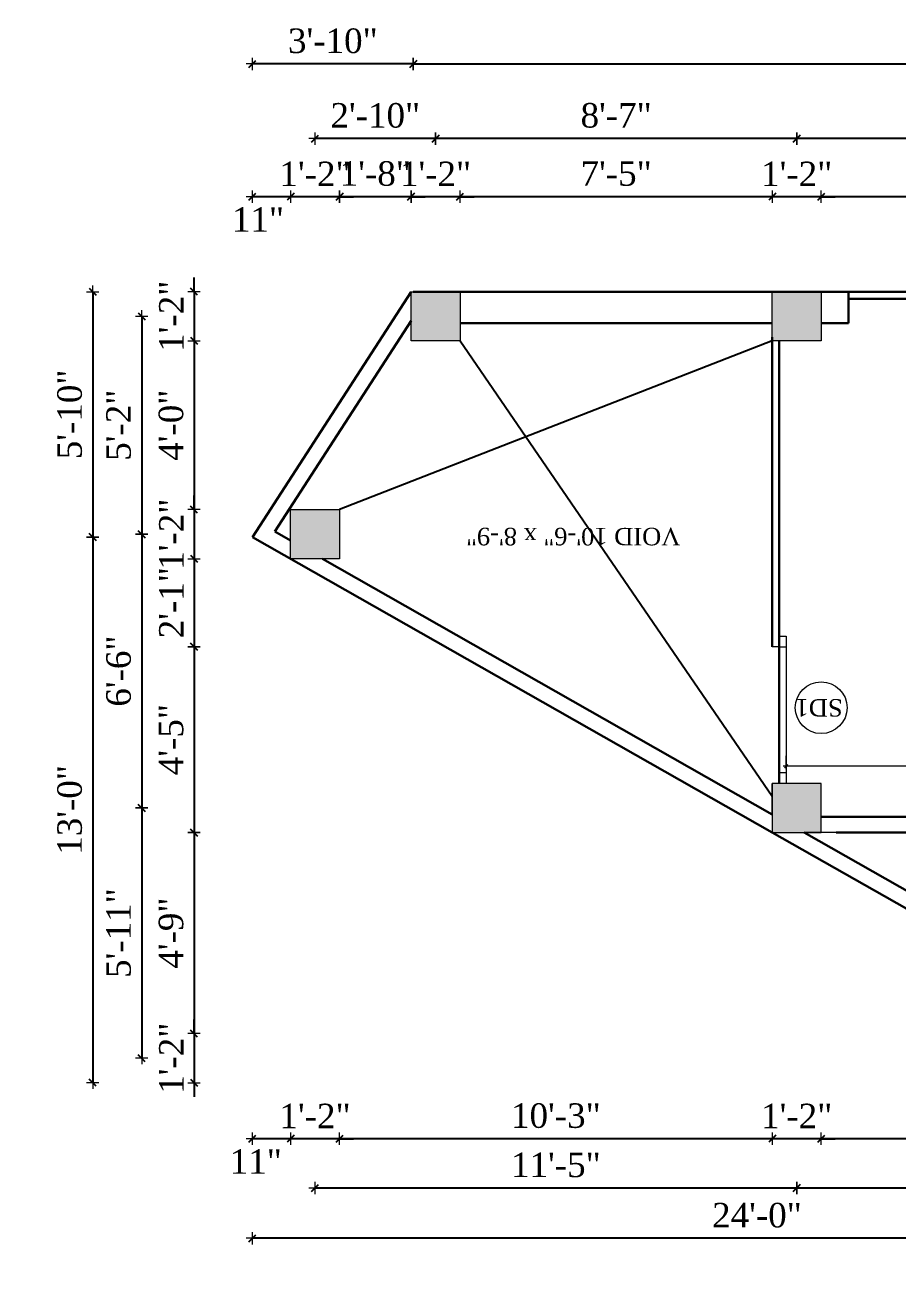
# Model space of a CAD drawing. Header units: inches. Extents: x 149946 to 166271, y -29520 to -26192.
# Drawn here: x 160605.2 to 160854, y -26672.9 to -26318.5 of the extents above; entities that cross this region are included whole.
import ezdxf

# ---------------------------------------------------------------- set-up
doc = ezdxf.new("R2010")
doc.units = ezdxf.units.IN
doc.header["$LTSCALE"] = 5
doc.header["$MEASUREMENT"] = 0
doc.layers.add('A-WALL', color=7, linetype='Continuous', lineweight=9)
doc.layers.add('Dimension', color=7, linetype='Continuous', lineweight=18)
doc.layers.add('dim line', color=7, linetype='Continuous', lineweight=15, true_color=0xfab2b2)
doc.layers.add('TEXT', color=6, linetype='Continuous')
doc.layers.add('WALL', color=7, linetype='Continuous')
doc.styles.add('ordinary', font='times.ttf')
doc.styles.get("Standard").update_dxf_attribs({"font": 'arial.ttf'})
doc.dimstyles.new('Copy of 96', dxfattribs={"dimtxt": 7, "dimasz": 4, "dimexe": 0.5, "dimexo": 0.5, "dimgap": 3, "dimtad": 1, "dimdec": 1, "dimzin": 11, "dimdsep": 46, "dimlunit": 4, "dimtxsty": 'ordinary', "dimblk": 'OBLIQUE', "dimcen": 0.09, "dimse1": 1, "dimse2": 1, "dimclrt": 6, "dimazin": 0, "dimtfac": 1, "dimtdec": 1, "dimtix": 1, "dimtmove": 2, "dimatfit": 3, "dimldrblk": 'leader', "dimfxl": 0.5, "dimfxlon": 1, "dimtolj": 1, "dimtzin": 0, "dimarcsym": 0})
doc.dimstyles.new('Standard$0', dxfattribs={"dimtxt": 6, "dimasz": 4, "dimexe": 3, "dimexo": 6, "dimgap": 3, "dimtad": 1, "dimdec": 1, "dimzin": 0, "dimdsep": 46, "dimlunit": 4, "dimtxsty": 'Standard', "dimcen": 0.09, "dimclrd": 6, "dimclre": 6, "dimclrt": 7, "dimadec": 0, "dimazin": 0, "dimtfac": 1, "dimtdec": 1, "dimtix": 1, "dimtofl": 0, "dimtmove": 1, "dimatfit": 3, "dimfxl": 1, "dimtolj": 1, "dimtzin": 0, "dimlwd": 18, "dimlwe": 18, "dimarcsym": 0})

# ---------------------------------------------------------------- blocks, each defined once
blk = doc.blocks.new('oblique')
at = {"color": 0, "lineweight": -2}
blk.add_line((0.25, 0.25), (-0.25, -0.25), dxfattribs=at)
at = {"layer": 'dim line', "lineweight": 9}
for p, q in [((-0.4375, 0), (0.4375, 0)), ((0, 0.4375), (0, -0.4375))]:
    blk.add_line(p, q, dxfattribs=at)
blk = doc.blocks.new('*D1304')
at = {"layer": 'A-WALL', "color": 0, "lineweight": -2, "ltscale": 5}
blk.add_line((160950.9, -26350.97), (160825.33, -26350.97), dxfattribs=at)
at = {"layer": 'A-WALL', "color": 0, "lineweight": -2, "ltscale": 50}
blk.add_line((159867.63, -27053.76), (159867.63, -27613.76), dxfattribs=at)
at = {"layer": 'Defpoints', "color": 0, "ltscale": 5}
for p in [(160825.33, -26350.97), (160825.33, -26401.65), (160950.9, -26401.65)]:
    blk.add_point(p, dxfattribs=at)
at = {"layer": 'Defpoints', "color": 0, "ltscale": 50}
for p in [(159807.7, -27053.76), (159768.7, -27613.76), (159867.63, -27613.76)]:
    blk.add_point(p, dxfattribs=at)
at = {"layer": 'A-WALL', "color": 0, "lineweight": -2, "ltscale": 5, "xscale": 4, "yscale": 4, "zscale": 4, "rotation": 180}
blk.add_blockref('oblique', (160825.33, -26350.97), dxfattribs=at)
at = {"layer": 'A-WALL', "color": 0, "lineweight": -2, "ltscale": 5, "xscale": 4, "yscale": 4, "zscale": 4}
blk.add_blockref('oblique', (160950.9, -26350.97), dxfattribs=at)
at = {"layer": 'A-WALL', "color": 0, "lineweight": -2, "ltscale": 50, "xscale": 4, "yscale": 4, "zscale": 4}
for p, rotation in [((159867.63, -27053.76), 90), ((159867.63, -27613.76), 270)]:
    blk.add_blockref('oblique', p, dxfattribs=dict(at, rotation=rotation))
at = {"layer": 'A-WALL', "color": 6, "ltscale": 5, "insert": (160888.12, -26344.4), "char_height": 7, "attachment_point": 5, "style": 'ordinary'}
blk.add_mtext('\\A1;10\'-6"', dxfattribs=at)
at = {"layer": 'A-WALL', "color": 6, "ltscale": 50, "insert": (159861.07, -27333.76), "char_height": 7, "attachment_point": 5, "rotation": 90, "style": 'ordinary'}
blk.add_mtext('\\A1;46\'-8"', dxfattribs=at)
blk = doc.blocks.new('_OBLIQUE')
at = {"color": 0, "linetype": 'ByBlock'}
blk.add_line((-0.5, -0.5), (0.5, 0.5), dxfattribs=at)
blk = doc.blocks.new('leader')
at = {"layer": 'Dimension'}
for p, q in [((0, -4.328), (0, 4.328)), ((-4.424, 0), (4.424, 0))]:
    blk.add_line(p, q, dxfattribs=at)
blk = doc.blocks.new('*D1322')
at = {"layer": 'A-WALL', "color": 0, "lineweight": -2, "ltscale": 5}
blk.add_line((160943.9, -26367.55), (160832.33, -26367.55), dxfattribs=at)
at = {"layer": 'Defpoints', "color": 0, "ltscale": 5}
for p in [(160832.33, -26367.55), (160832.33, -26394.65), (160943.9, -26394.65)]:
    blk.add_point(p, dxfattribs=at)
at = {"layer": 'A-WALL', "color": 0, "lineweight": -2, "ltscale": 5, "xscale": 4, "yscale": 4, "zscale": 4, "rotation": 180}
blk.add_blockref('oblique', (160832.33, -26367.55), dxfattribs=at)
at = {"layer": 'A-WALL', "color": 0, "lineweight": -2, "ltscale": 5, "xscale": 4, "yscale": 4, "zscale": 4}
blk.add_blockref('oblique', (160943.9, -26367.55), dxfattribs=at)
at = {"layer": 'A-WALL', "color": 6, "ltscale": 5, "insert": (160888.12, -26360.98), "char_height": 7, "attachment_point": 5, "style": 'ordinary'}
blk.add_mtext('\\A1;9\'-4"', dxfattribs=at)
blk = doc.blocks.new('*D1323')
at = {"layer": 'A-WALL', "color": 0, "lineweight": -2, "ltscale": 5}
for p, q in [((160818.33, -26367.55), (160814.33, -26367.55)), ((160832.33, -26367.55), (160818.33, -26367.55)), ((160832.33, -26367.55), (160836.33, -26367.55))]:
    blk.add_line(p, q, dxfattribs=at)
at = {"layer": 'Defpoints', "color": 0, "ltscale": 5}
for p in [(160818.33, -26367.55), (160818.33, -26394.65), (160832.33, -26394.65)]:
    blk.add_point(p, dxfattribs=at)
at = {"layer": 'A-WALL', "color": 0, "lineweight": -2, "ltscale": 5, "xscale": 4, "yscale": 4, "zscale": 4}
blk.add_blockref('oblique', (160818.33, -26367.55), dxfattribs=at)
at = {"layer": 'A-WALL', "color": 0, "lineweight": -2, "ltscale": 5, "xscale": 4, "yscale": 4, "zscale": 4, "rotation": 180}
blk.add_blockref('oblique', (160832.33, -26367.55), dxfattribs=at)
at = {"layer": 'A-WALL', "color": 6, "ltscale": 5, "insert": (160825.33, -26361.05), "char_height": 7, "attachment_point": 5, "style": 'ordinary'}
blk.add_mtext('\\A1;1\'-2"', dxfattribs=at)
blk = doc.blocks.new('*D1324')
at = {"layer": 'A-WALL', "color": 0, "lineweight": -2, "ltscale": 5}
blk.add_line((160818.33, -26367.55), (160729.32, -26367.55), dxfattribs=at)
at = {"layer": 'Defpoints', "color": 0, "ltscale": 5}
for p in [(160729.32, -26367.55), (160729.32, -26394.65), (160818.33, -26394.65)]:
    blk.add_point(p, dxfattribs=at)
at = {"layer": 'A-WALL', "color": 0, "lineweight": -2, "ltscale": 5, "xscale": 4, "yscale": 4, "zscale": 4, "rotation": 180}
blk.add_blockref('oblique', (160729.32, -26367.55), dxfattribs=at)
at = {"layer": 'A-WALL', "color": 0, "lineweight": -2, "ltscale": 5, "xscale": 4, "yscale": 4, "zscale": 4}
blk.add_blockref('oblique', (160818.33, -26367.55), dxfattribs=at)
at = {"layer": 'A-WALL', "color": 6, "ltscale": 5, "insert": (160773.83, -26360.98), "char_height": 7, "attachment_point": 5, "style": 'ordinary'}
blk.add_mtext('\\A1;7\'-5"', dxfattribs=at)
blk = doc.blocks.new('*D1325')
at = {"layer": 'A-WALL', "color": 0, "lineweight": -2, "ltscale": 5}
for p, q in [((160680.95, -26367.55), (160676.95, -26367.55)), ((160694.95, -26367.55), (160680.95, -26367.55)), ((160694.95, -26367.55), (160698.95, -26367.55))]:
    blk.add_line(p, q, dxfattribs=at)
at = {"layer": 'Defpoints', "color": 0, "ltscale": 5}
for p in [(160680.95, -26367.55), (160680.95, -26456.83), (160694.95, -26456.83)]:
    blk.add_point(p, dxfattribs=at)
at = {"layer": 'A-WALL', "color": 0, "lineweight": -2, "ltscale": 5, "xscale": 4, "yscale": 4, "zscale": 4}
blk.add_blockref('oblique', (160680.95, -26367.55), dxfattribs=at)
at = {"layer": 'A-WALL', "color": 0, "lineweight": -2, "ltscale": 5, "xscale": 4, "yscale": 4, "zscale": 4, "rotation": 180}
blk.add_blockref('oblique', (160694.95, -26367.55), dxfattribs=at)
at = {"layer": 'A-WALL', "color": 6, "ltscale": 5, "insert": (160687.95, -26361.05), "char_height": 7, "attachment_point": 5, "style": 'ordinary'}
blk.add_mtext('\\A1;1\'-2"', dxfattribs=at)
blk = doc.blocks.new('*D1326')
at = {"layer": 'A-WALL', "color": 0, "lineweight": -2, "ltscale": 5}
blk.add_line((160680.95, -26367.55), (160670.09, -26367.55), dxfattribs=at)
at = {"layer": 'Defpoints', "color": 0, "ltscale": 5}
for p in [(160670.09, -26367.55), (160680.95, -26456.83), (160670.09, -26464.66)]:
    blk.add_point(p, dxfattribs=at)
at = {"layer": 'A-WALL', "color": 0, "lineweight": -2, "ltscale": 5, "xscale": 4, "yscale": 4, "zscale": 4, "rotation": 180}
blk.add_blockref('oblique', (160670.09, -26367.55), dxfattribs=at)
at = {"layer": 'A-WALL', "color": 0, "lineweight": -2, "ltscale": 5, "xscale": 4, "yscale": 4, "zscale": 4}
blk.add_blockref('oblique', (160680.95, -26367.55), dxfattribs=at)
at = {"layer": 'A-WALL', "color": 6, "ltscale": 5, "insert": (160671.67, -26374.05), "char_height": 7, "attachment_point": 5, "style": 'ordinary'}
blk.add_mtext('\\A1;11"', dxfattribs=at)
blk = doc.blocks.new('*D1328')
at = {"layer": 'A-WALL', "color": 0, "lineweight": -2, "ltscale": 5}
blk.add_line((160825.33, -26350.97), (160722.32, -26350.97), dxfattribs=at)
at = {"layer": 'Defpoints', "color": 0, "ltscale": 5}
for p in [(160722.32, -26350.97), (160722.32, -26401.65), (160825.33, -26401.65)]:
    blk.add_point(p, dxfattribs=at)
at = {"layer": 'A-WALL', "color": 0, "lineweight": -2, "ltscale": 5, "xscale": 4, "yscale": 4, "zscale": 4, "rotation": 180}
blk.add_blockref('oblique', (160722.32, -26350.97), dxfattribs=at)
at = {"layer": 'A-WALL', "color": 0, "lineweight": -2, "ltscale": 5, "xscale": 4, "yscale": 4, "zscale": 4}
blk.add_blockref('oblique', (160825.33, -26350.97), dxfattribs=at)
at = {"layer": 'A-WALL', "color": 6, "ltscale": 5, "insert": (160773.83, -26344.39), "char_height": 7, "attachment_point": 5, "style": 'ordinary'}
blk.add_mtext('\\A1;8\'-7"', dxfattribs=at)
blk = doc.blocks.new('*D1329')
at = {"layer": 'A-WALL', "color": 0, "lineweight": -2, "ltscale": 5}
blk.add_line((160722.32, -26350.97), (160687.95, -26350.97), dxfattribs=at)
at = {"layer": 'Defpoints', "color": 0, "ltscale": 5}
for p in [(160687.95, -26350.97), (160722.32, -26401.65), (160687.95, -26463.83)]:
    blk.add_point(p, dxfattribs=at)
at = {"layer": 'A-WALL', "color": 0, "lineweight": -2, "ltscale": 5, "xscale": 4, "yscale": 4, "zscale": 4, "rotation": 180}
blk.add_blockref('oblique', (160687.95, -26350.97), dxfattribs=at)
at = {"layer": 'A-WALL', "color": 0, "lineweight": -2, "ltscale": 5, "xscale": 4, "yscale": 4, "zscale": 4}
blk.add_blockref('oblique', (160722.32, -26350.97), dxfattribs=at)
at = {"layer": 'A-WALL', "color": 6, "ltscale": 5, "insert": (160705.13, -26344.4), "char_height": 7, "attachment_point": 5, "style": 'ordinary'}
blk.add_mtext('\\A1;2\'-10"', dxfattribs=at)
blk = doc.blocks.new('*D1330')
at = {"layer": 'A-WALL', "color": 0, "lineweight": -2, "ltscale": 5}
blk.add_line((160715.97, -26329.68), (161082.44, -26329.68), dxfattribs=at)
at = {"layer": 'Defpoints', "color": 0, "ltscale": 5}
for p in [(161082.44, -26329.68), (160715.97, -26394.65), (161082.44, -26394.65)]:
    blk.add_point(p, dxfattribs=at)
at = {"layer": 'A-WALL', "color": 0, "lineweight": -2, "ltscale": 5, "xscale": 4, "yscale": 4, "zscale": 4, "rotation": 180}
blk.add_blockref('oblique', (160715.97, -26329.68), dxfattribs=at)
at = {"layer": 'A-WALL', "color": 0, "lineweight": -2, "ltscale": 5, "xscale": 4, "yscale": 4, "zscale": 4}
blk.add_blockref('oblique', (161082.44, -26329.68), dxfattribs=at)
at = {"layer": 'A-WALL', "color": 6, "ltscale": 5, "insert": (160899.21, -26323.12), "char_height": 7, "attachment_point": 5, "style": 'ordinary'}
blk.add_mtext('\\A1;30\'-6"', dxfattribs=at)
blk = doc.blocks.new('*D1331')
at = {"layer": 'A-WALL', "color": 0, "lineweight": -2, "ltscale": 5}
blk.add_line((160715.97, -26329.68), (160670.09, -26329.68), dxfattribs=at)
at = {"layer": 'Defpoints', "color": 0, "ltscale": 5}
for p in [(160670.09, -26329.68), (160715.97, -26394.65), (160670.09, -26464.66)]:
    blk.add_point(p, dxfattribs=at)
at = {"layer": 'A-WALL', "color": 0, "lineweight": -2, "ltscale": 5, "xscale": 4, "yscale": 4, "zscale": 4, "rotation": 180}
blk.add_blockref('oblique', (160670.09, -26329.68), dxfattribs=at)
at = {"layer": 'A-WALL', "color": 0, "lineweight": -2, "ltscale": 5, "xscale": 4, "yscale": 4, "zscale": 4}
blk.add_blockref('oblique', (160715.97, -26329.68), dxfattribs=at)
at = {"layer": 'A-WALL', "color": 6, "ltscale": 5, "insert": (160693.03, -26323.12), "char_height": 7, "attachment_point": 5, "style": 'ordinary'}
blk.add_mtext('\\A1;3\'-10"', dxfattribs=at)
blk = doc.blocks.new('*D1332')
at = {"layer": 'A-WALL', "color": 0, "lineweight": -2, "ltscale": 5}
for p, q in [((160653.46, -26394.65), (160653.46, -26390.65)), ((160653.46, -26394.65), (160653.46, -26408.65)), ((160653.46, -26408.65), (160653.46, -26412.65))]:
    blk.add_line(p, q, dxfattribs=at)
at = {"layer": 'Defpoints', "color": 0, "ltscale": 5}
for p in [(160715.32, -26394.65), (160653.46, -26408.65), (160715.32, -26408.65)]:
    blk.add_point(p, dxfattribs=at)
at = {"layer": 'A-WALL', "color": 0, "lineweight": -2, "ltscale": 5, "xscale": 4, "yscale": 4, "zscale": 4}
for p, rotation in [((160653.46, -26394.65), 270), ((160653.46, -26408.65), 90)]:
    blk.add_blockref('oblique', p, dxfattribs=dict(at, rotation=rotation))
at = {"layer": 'A-WALL', "color": 6, "ltscale": 5, "insert": (160646.96, -26401.65), "char_height": 7, "attachment_point": 5, "rotation": 90, "style": 'ordinary'}
blk.add_mtext('\\A1;1\'-2"', dxfattribs=at)
blk = doc.blocks.new('*D1333')
at = {"layer": 'A-WALL', "color": 0, "lineweight": -2, "ltscale": 5}
blk.add_line((160653.46, -26408.65), (160653.46, -26456.83), dxfattribs=at)
at = {"layer": 'Defpoints', "color": 0, "ltscale": 5}
for p in [(160715.32, -26408.65), (160653.46, -26456.83), (160680.95, -26456.83)]:
    blk.add_point(p, dxfattribs=at)
at = {"layer": 'A-WALL', "color": 0, "lineweight": -2, "ltscale": 5, "xscale": 4, "yscale": 4, "zscale": 4}
for p, rotation in [((160653.46, -26408.65), 90), ((160653.46, -26456.83), 270)]:
    blk.add_blockref('oblique', p, dxfattribs=dict(at, rotation=rotation))
at = {"layer": 'A-WALL', "color": 6, "ltscale": 5, "insert": (160646.9, -26432.74), "char_height": 7, "attachment_point": 5, "rotation": 90, "style": 'ordinary'}
blk.add_mtext('\\A1;4\'-0"', dxfattribs=at)
blk = doc.blocks.new('*D1334')
at = {"layer": 'A-WALL', "color": 0, "lineweight": -2, "ltscale": 5}
for p, q in [((160653.46, -26456.83), (160653.46, -26452.83)), ((160653.46, -26456.83), (160653.46, -26470.83)), ((160653.46, -26470.83), (160653.46, -26474.83))]:
    blk.add_line(p, q, dxfattribs=at)
at = {"layer": 'Defpoints', "color": 0, "ltscale": 5}
for p in [(160680.95, -26456.83), (160653.46, -26470.83), (160680.95, -26470.83)]:
    blk.add_point(p, dxfattribs=at)
at = {"layer": 'A-WALL', "color": 0, "lineweight": -2, "ltscale": 5, "xscale": 4, "yscale": 4, "zscale": 4}
for p, rotation in [((160653.46, -26456.83), 270), ((160653.46, -26470.83), 90)]:
    blk.add_blockref('oblique', p, dxfattribs=dict(at, rotation=rotation))
at = {"layer": 'A-WALL', "color": 6, "ltscale": 5, "insert": (160646.96, -26463.83), "char_height": 7, "attachment_point": 5, "rotation": 90, "style": 'ordinary'}
blk.add_mtext('\\A1;1\'-2"', dxfattribs=at)
blk = doc.blocks.new('*D1335')
at = {"layer": 'A-WALL', "color": 0, "lineweight": -2, "ltscale": 5}
blk.add_line((160653.46, -26470.83), (160653.46, -26495.94), dxfattribs=at)
at = {"layer": 'Defpoints', "color": 0, "ltscale": 5}
for p in [(160680.95, -26470.83), (160653.46, -26495.94), (160818.33, -26495.94)]:
    blk.add_point(p, dxfattribs=at)
at = {"layer": 'A-WALL', "color": 0, "lineweight": -2, "ltscale": 5, "xscale": 4, "yscale": 4, "zscale": 4}
for p, rotation in [((160653.46, -26470.83), 90), ((160653.46, -26495.94), 270)]:
    blk.add_blockref('oblique', p, dxfattribs=dict(at, rotation=rotation))
at = {"layer": 'A-WALL', "color": 6, "ltscale": 5, "insert": (160646.96, -26483.38), "char_height": 7, "attachment_point": 5, "rotation": 90, "style": 'ordinary'}
blk.add_mtext('\\A1;2\'-1"', dxfattribs=at)
blk = doc.blocks.new('*D1336')
at = {"layer": 'A-WALL', "color": 0, "lineweight": -2, "ltscale": 5}
blk.add_line((160653.46, -26495.94), (160653.46, -26548.94), dxfattribs=at)
at = {"layer": 'Defpoints', "color": 0, "ltscale": 5}
for p in [(160818.33, -26495.94), (160653.46, -26548.94), (160818.33, -26548.94)]:
    blk.add_point(p, dxfattribs=at)
at = {"layer": 'A-WALL', "color": 0, "lineweight": -2, "ltscale": 5, "xscale": 4, "yscale": 4, "zscale": 4}
for p, rotation in [((160653.46, -26495.94), 90), ((160653.46, -26548.94), 270)]:
    blk.add_blockref('oblique', p, dxfattribs=dict(at, rotation=rotation))
at = {"layer": 'A-WALL', "color": 6, "ltscale": 5, "insert": (160646.9, -26522.44), "char_height": 7, "attachment_point": 5, "rotation": 90, "style": 'ordinary'}
blk.add_mtext('\\A1;4\'-5"', dxfattribs=at)
blk = doc.blocks.new('*D1337')
at = {"layer": 'A-WALL', "color": 0, "lineweight": -2, "ltscale": 5}
blk.add_line((160653.46, -26548.94), (160653.46, -26606.32), dxfattribs=at)
at = {"layer": 'Defpoints', "color": 0, "ltscale": 5}
for p in [(160818.33, -26548.94), (160653.46, -26606.32), (160943.9, -26606.32)]:
    blk.add_point(p, dxfattribs=at)
at = {"layer": 'A-WALL', "color": 0, "lineweight": -2, "ltscale": 5, "xscale": 4, "yscale": 4, "zscale": 4}
for p, rotation in [((160653.46, -26548.94), 90), ((160653.46, -26606.32), 270)]:
    blk.add_blockref('oblique', p, dxfattribs=dict(at, rotation=rotation))
at = {"layer": 'A-WALL', "color": 6, "ltscale": 5, "insert": (160646.89, -26577.63), "char_height": 7, "attachment_point": 5, "rotation": 90, "style": 'ordinary'}
blk.add_mtext('\\A1;4\'-9"', dxfattribs=at)
blk = doc.blocks.new('*D1338')
at = {"layer": 'A-WALL', "color": 0, "lineweight": -2, "ltscale": 5}
for p, q in [((160653.46, -26606.32), (160653.46, -26602.32)), ((160653.46, -26606.32), (160653.46, -26620.32)), ((160653.46, -26620.32), (160653.46, -26624.32))]:
    blk.add_line(p, q, dxfattribs=at)
at = {"layer": 'Defpoints', "color": 0, "ltscale": 5}
for p in [(160943.9, -26606.32), (160653.46, -26620.32), (160943.9, -26620.32)]:
    blk.add_point(p, dxfattribs=at)
at = {"layer": 'A-WALL', "color": 0, "lineweight": -2, "ltscale": 5, "xscale": 4, "yscale": 4, "zscale": 4}
for p, rotation in [((160653.46, -26606.32), 270), ((160653.46, -26620.32), 90)]:
    blk.add_blockref('oblique', p, dxfattribs=dict(at, rotation=rotation))
at = {"layer": 'A-WALL', "color": 6, "ltscale": 5, "insert": (160646.96, -26613.32), "char_height": 7, "attachment_point": 5, "rotation": 90, "style": 'ordinary'}
blk.add_mtext('\\A1;1\'-2"', dxfattribs=at)
blk = doc.blocks.new('*D1305')
at = {"layer": 'A-WALL', "color": 0, "lineweight": -2, "ltscale": 5}
blk.add_line((160638.5, -26401.65), (160638.5, -26463.83), dxfattribs=at)
at = {"layer": 'Defpoints', "color": 0, "ltscale": 5}
for p in [(160722.32, -26401.65), (160638.5, -26463.83), (160687.95, -26463.83)]:
    blk.add_point(p, dxfattribs=at)
at = {"layer": 'A-WALL', "color": 0, "lineweight": -2, "ltscale": 5, "xscale": 4, "yscale": 4, "zscale": 4}
for p, rotation in [((160638.5, -26401.65), 90), ((160638.5, -26463.83), 270)]:
    blk.add_blockref('oblique', p, dxfattribs=dict(at, rotation=rotation))
at = {"layer": 'A-WALL', "color": 6, "ltscale": 5, "insert": (160631.94, -26432.74), "char_height": 7, "attachment_point": 5, "rotation": 90, "style": 'ordinary'}
blk.add_mtext('\\A1;5\'-2"', dxfattribs=at)
blk = doc.blocks.new('*D1339')
at = {"layer": 'A-WALL', "color": 0, "lineweight": -2, "ltscale": 5}
blk.add_line((160638.5, -26463.83), (160638.5, -26541.94), dxfattribs=at)
at = {"layer": 'Defpoints', "color": 0, "ltscale": 5}
for p in [(160687.95, -26463.83), (160638.5, -26541.94), (160825.33, -26541.94)]:
    blk.add_point(p, dxfattribs=at)
at = {"layer": 'A-WALL', "color": 0, "lineweight": -2, "ltscale": 5, "xscale": 4, "yscale": 4, "zscale": 4}
for p, rotation in [((160638.5, -26463.83), 90), ((160638.5, -26541.94), 270)]:
    blk.add_blockref('oblique', p, dxfattribs=dict(at, rotation=rotation))
at = {"layer": 'A-WALL', "color": 6, "ltscale": 5, "insert": (160631.94, -26502.88), "char_height": 7, "attachment_point": 5, "rotation": 90, "style": 'ordinary'}
blk.add_mtext('\\A1;6\'-6"', dxfattribs=at)
blk = doc.blocks.new('*D1340')
at = {"layer": 'A-WALL', "color": 0, "lineweight": -2, "ltscale": 5}
blk.add_line((160638.5, -26541.94), (160638.5, -26613.32), dxfattribs=at)
at = {"layer": 'Defpoints', "color": 0, "ltscale": 5}
for p in [(160825.33, -26541.94), (160638.5, -26613.32), (160950.9, -26613.32)]:
    blk.add_point(p, dxfattribs=at)
at = {"layer": 'A-WALL', "color": 0, "lineweight": -2, "ltscale": 5, "xscale": 4, "yscale": 4, "zscale": 4}
for p, rotation in [((160638.5, -26541.94), 90), ((160638.5, -26613.32), 270)]:
    blk.add_blockref('oblique', p, dxfattribs=dict(at, rotation=rotation))
at = {"layer": 'A-WALL', "color": 6, "ltscale": 5, "insert": (160631.94, -26577.63), "char_height": 7, "attachment_point": 5, "rotation": 90, "style": 'ordinary'}
blk.add_mtext('\\A1;5\'-11"', dxfattribs=at)
blk = doc.blocks.new('*D1344')
at = {"layer": 'A-WALL', "color": 0, "lineweight": -2, "ltscale": 5}
blk.add_line((160943.9, -26636.3), (160832.33, -26636.3), dxfattribs=at)
at = {"layer": 'Defpoints', "color": 0, "ltscale": 5}
for p in [(160832.33, -26548.94), (160943.9, -26620.32), (160832.33, -26636.3)]:
    blk.add_point(p, dxfattribs=at)
at = {"layer": 'A-WALL', "color": 0, "lineweight": -2, "ltscale": 5, "xscale": 4, "yscale": 4, "zscale": 4, "rotation": 180}
blk.add_blockref('oblique', (160832.33, -26636.3), dxfattribs=at)
at = {"layer": 'A-WALL', "color": 0, "lineweight": -2, "ltscale": 5, "xscale": 4, "yscale": 4, "zscale": 4}
blk.add_blockref('oblique', (160943.9, -26636.3), dxfattribs=at)
at = {"layer": 'A-WALL', "color": 6, "ltscale": 5, "insert": (160888.12, -26629.73), "char_height": 7, "attachment_point": 5, "style": 'ordinary'}
blk.add_mtext('\\A1;9\'-4"', dxfattribs=at)
blk = doc.blocks.new('*D1345')
at = {"layer": 'A-WALL', "color": 0, "lineweight": -2, "ltscale": 5}
for p, q in [((160818.33, -26636.3), (160814.33, -26636.3)), ((160832.33, -26636.3), (160818.33, -26636.3)), ((160832.33, -26636.3), (160836.33, -26636.3))]:
    blk.add_line(p, q, dxfattribs=at)
at = {"layer": 'Defpoints', "color": 0, "ltscale": 5}
for p in [(160818.33, -26548.94), (160832.33, -26548.94), (160818.33, -26636.3)]:
    blk.add_point(p, dxfattribs=at)
at = {"layer": 'A-WALL', "color": 0, "lineweight": -2, "ltscale": 5, "xscale": 4, "yscale": 4, "zscale": 4}
blk.add_blockref('oblique', (160818.33, -26636.3), dxfattribs=at)
at = {"layer": 'A-WALL', "color": 0, "lineweight": -2, "ltscale": 5, "xscale": 4, "yscale": 4, "zscale": 4, "rotation": 180}
blk.add_blockref('oblique', (160832.33, -26636.3), dxfattribs=at)
at = {"layer": 'A-WALL', "color": 6, "ltscale": 5, "insert": (160825.33, -26629.8), "char_height": 7, "attachment_point": 5, "style": 'ordinary'}
blk.add_mtext('\\A1;1\'-2"', dxfattribs=at)
blk = doc.blocks.new('*D1346')
at = {"layer": 'A-WALL', "color": 0, "lineweight": -2, "ltscale": 5}
blk.add_line((160818.33, -26636.3), (160694.95, -26636.3), dxfattribs=at)
at = {"layer": 'Defpoints', "color": 0, "ltscale": 5}
for p in [(160694.95, -26470.83), (160818.33, -26548.94), (160694.95, -26636.3)]:
    blk.add_point(p, dxfattribs=at)
at = {"layer": 'A-WALL', "color": 0, "lineweight": -2, "ltscale": 5, "xscale": 4, "yscale": 4, "zscale": 4, "rotation": 180}
blk.add_blockref('oblique', (160694.95, -26636.3), dxfattribs=at)
at = {"layer": 'A-WALL', "color": 0, "lineweight": -2, "ltscale": 5, "xscale": 4, "yscale": 4, "zscale": 4}
blk.add_blockref('oblique', (160818.33, -26636.3), dxfattribs=at)
at = {"layer": 'A-WALL', "color": 6, "ltscale": 5, "insert": (160756.64, -26629.74), "char_height": 7, "attachment_point": 5, "style": 'ordinary'}
blk.add_mtext('\\A1;10\'-3"', dxfattribs=at)
blk = doc.blocks.new('*D1347')
at = {"layer": 'A-WALL', "color": 0, "lineweight": -2, "ltscale": 5}
for p, q in [((160680.95, -26636.3), (160676.95, -26636.3)), ((160694.95, -26636.3), (160680.95, -26636.3)), ((160694.95, -26636.3), (160698.95, -26636.3))]:
    blk.add_line(p, q, dxfattribs=at)
at = {"layer": 'Defpoints', "color": 0, "ltscale": 5}
for p in [(160680.95, -26470.83), (160694.95, -26470.83), (160680.95, -26636.3)]:
    blk.add_point(p, dxfattribs=at)
at = {"layer": 'A-WALL', "color": 0, "lineweight": -2, "ltscale": 5, "xscale": 4, "yscale": 4, "zscale": 4}
blk.add_blockref('oblique', (160680.95, -26636.3), dxfattribs=at)
at = {"layer": 'A-WALL', "color": 0, "lineweight": -2, "ltscale": 5, "xscale": 4, "yscale": 4, "zscale": 4, "rotation": 180}
blk.add_blockref('oblique', (160694.95, -26636.3), dxfattribs=at)
at = {"layer": 'A-WALL', "color": 6, "ltscale": 5, "insert": (160687.95, -26629.8), "char_height": 7, "attachment_point": 5, "style": 'ordinary'}
blk.add_mtext('\\A1;1\'-2"', dxfattribs=at)
blk = doc.blocks.new('*D1306')
at = {"layer": 'A-WALL', "color": 0, "lineweight": -2, "ltscale": 5}
blk.add_line((160680.95, -26636.3), (160670.09, -26636.3), dxfattribs=at)
at = {"layer": 'Defpoints', "color": 0, "ltscale": 5}
for p in [(160670.09, -26464.66), (160680.95, -26470.83), (160670.09, -26636.3)]:
    blk.add_point(p, dxfattribs=at)
at = {"layer": 'A-WALL', "color": 0, "lineweight": -2, "ltscale": 5, "xscale": 4, "yscale": 4, "zscale": 4, "rotation": 180}
blk.add_blockref('oblique', (160670.09, -26636.3), dxfattribs=at)
at = {"layer": 'A-WALL', "color": 0, "lineweight": -2, "ltscale": 5, "xscale": 4, "yscale": 4, "zscale": 4}
blk.add_blockref('oblique', (160680.95, -26636.3), dxfattribs=at)
at = {"layer": 'A-WALL', "color": 6, "ltscale": 5, "insert": (160671.04, -26642.8), "char_height": 7, "attachment_point": 5, "style": 'ordinary'}
blk.add_mtext('\\A1;11"', dxfattribs=at)
blk = doc.blocks.new('*D1349')
at = {"layer": 'A-WALL', "color": 0, "lineweight": -2, "ltscale": 5}
blk.add_line((160950.9, -26650.36), (160825.33, -26650.36), dxfattribs=at)
at = {"layer": 'Defpoints', "color": 0, "ltscale": 5}
for p in [(160825.33, -26541.94), (160950.9, -26541.94), (160825.33, -26650.36)]:
    blk.add_point(p, dxfattribs=at)
at = {"layer": 'A-WALL', "color": 0, "lineweight": -2, "ltscale": 5, "xscale": 4, "yscale": 4, "zscale": 4, "rotation": 180}
blk.add_blockref('oblique', (160825.33, -26650.36), dxfattribs=at)
at = {"layer": 'A-WALL', "color": 0, "lineweight": -2, "ltscale": 5, "xscale": 4, "yscale": 4, "zscale": 4}
blk.add_blockref('oblique', (160950.9, -26650.36), dxfattribs=at)
at = {"layer": 'A-WALL', "color": 6, "ltscale": 5, "insert": (160888.12, -26643.8), "char_height": 7, "attachment_point": 5, "style": 'ordinary'}
blk.add_mtext('\\A1;10\'-6"', dxfattribs=at)
blk = doc.blocks.new('*D1307')
at = {"layer": 'A-WALL', "color": 0, "lineweight": -2, "ltscale": 5}
blk.add_line((160825.33, -26650.36), (160687.95, -26650.36), dxfattribs=at)
at = {"layer": 'Defpoints', "color": 0, "ltscale": 5}
for p in [(160687.95, -26463.83), (160825.33, -26541.94), (160687.95, -26650.36)]:
    blk.add_point(p, dxfattribs=at)
at = {"layer": 'A-WALL', "color": 0, "lineweight": -2, "ltscale": 5, "xscale": 4, "yscale": 4, "zscale": 4, "rotation": 180}
blk.add_blockref('oblique', (160687.95, -26650.36), dxfattribs=at)
at = {"layer": 'A-WALL', "color": 0, "lineweight": -2, "ltscale": 5, "xscale": 4, "yscale": 4, "zscale": 4}
blk.add_blockref('oblique', (160825.33, -26650.36), dxfattribs=at)
at = {"layer": 'A-WALL', "color": 6, "ltscale": 5, "insert": (160756.64, -26643.8), "char_height": 7, "attachment_point": 5, "style": 'ordinary'}
blk.add_mtext('\\A1;11\'-5"', dxfattribs=at)
blk = doc.blocks.new('*D1308')
at = {"layer": 'A-WALL', "color": 0, "lineweight": -2, "ltscale": 5}
blk.add_line((160957.9, -26664.7), (160670.09, -26664.7), dxfattribs=at)
at = {"layer": 'Defpoints', "color": 0, "ltscale": 5}
for p in [(160670.09, -26464.66), (160957.9, -26620.32), (160670.09, -26664.7)]:
    blk.add_point(p, dxfattribs=at)
at = {"layer": 'A-WALL', "color": 0, "lineweight": -2, "ltscale": 5, "xscale": 4, "yscale": 4, "zscale": 4, "rotation": 180}
blk.add_blockref('oblique', (160670.09, -26664.7), dxfattribs=at)
at = {"layer": 'A-WALL', "color": 0, "lineweight": -2, "ltscale": 5, "xscale": 4, "yscale": 4, "zscale": 4}
blk.add_blockref('oblique', (160957.9, -26664.7), dxfattribs=at)
at = {"layer": 'A-WALL', "color": 6, "ltscale": 5, "insert": (160813.99, -26658.14), "char_height": 7, "attachment_point": 5, "style": 'ordinary'}
blk.add_mtext('\\A1;24\'-0"', dxfattribs=at)
blk = doc.blocks.new('*D1309')
at = {"layer": 'A-WALL', "color": 0, "lineweight": -2, "ltscale": 5}
blk.add_line((160624.55, -26394.65), (160624.55, -26464.66), dxfattribs=at)
at = {"layer": 'Defpoints', "color": 0, "ltscale": 5}
for p in [(160715.32, -26394.65), (160624.55, -26464.66), (160670.09, -26464.66)]:
    blk.add_point(p, dxfattribs=at)
at = {"layer": 'A-WALL', "color": 0, "lineweight": -2, "ltscale": 5, "xscale": 4, "yscale": 4, "zscale": 4}
for p, rotation in [((160624.55, -26394.65), 90), ((160624.55, -26464.66), 270)]:
    blk.add_blockref('oblique', p, dxfattribs=dict(at, rotation=rotation))
at = {"layer": 'A-WALL', "color": 6, "ltscale": 5, "insert": (160617.98, -26429.66), "char_height": 7, "attachment_point": 5, "rotation": 90, "style": 'ordinary'}
blk.add_mtext('\\A1;5\'-10"', dxfattribs=at)
blk = doc.blocks.new('*D1310')
at = {"layer": 'A-WALL', "color": 0, "lineweight": -2, "ltscale": 5}
blk.add_line((160624.55, -26464.66), (160624.55, -26620.32), dxfattribs=at)
at = {"layer": 'Defpoints', "color": 0, "ltscale": 5}
for p in [(160670.09, -26464.66), (160624.55, -26620.32), (160943.9, -26620.32)]:
    blk.add_point(p, dxfattribs=at)
at = {"layer": 'A-WALL', "color": 0, "lineweight": -2, "ltscale": 5, "xscale": 4, "yscale": 4, "zscale": 4}
for p, rotation in [((160624.55, -26464.66), 90), ((160624.55, -26620.32), 270)]:
    blk.add_blockref('oblique', p, dxfattribs=dict(at, rotation=rotation))
at = {"layer": 'A-WALL', "color": 6, "ltscale": 5, "insert": (160617.98, -26542.49), "char_height": 7, "attachment_point": 5, "rotation": 90, "style": 'ordinary'}
blk.add_mtext('\\A1;13\'-0"', dxfattribs=at)
blk = doc.blocks.new('*D1311')
at = {"layer": 'A-WALL', "color": 0, "lineweight": -2, "ltscale": 5}
for p, q in [((160715.32, -26367.55), (160711.32, -26367.55)), ((160729.32, -26367.55), (160715.32, -26367.55)), ((160729.32, -26367.55), (160733.32, -26367.55))]:
    blk.add_line(p, q, dxfattribs=at)
at = {"layer": 'Defpoints', "color": 0, "ltscale": 5}
for p in [(160715.32, -26367.55), (160715.32, -26394.65), (160729.32, -26394.65)]:
    blk.add_point(p, dxfattribs=at)
at = {"layer": 'A-WALL', "color": 0, "lineweight": -2, "ltscale": 5, "xscale": 4, "yscale": 4, "zscale": 4}
blk.add_blockref('oblique', (160715.32, -26367.55), dxfattribs=at)
at = {"layer": 'A-WALL', "color": 0, "lineweight": -2, "ltscale": 5, "xscale": 4, "yscale": 4, "zscale": 4, "rotation": 180}
blk.add_blockref('oblique', (160729.32, -26367.55), dxfattribs=at)
at = {"layer": 'A-WALL', "color": 6, "ltscale": 5, "insert": (160722.32, -26361.05), "char_height": 7, "attachment_point": 5, "style": 'ordinary'}
blk.add_mtext('\\A1;1\'-2"', dxfattribs=at)
blk = doc.blocks.new('*D1351')
at = {"layer": 'A-WALL', "color": 0, "lineweight": -2, "ltscale": 5}
for p, q in [((160694.95, -26367.55), (160690.95, -26367.55)), ((160715.32, -26367.55), (160694.95, -26367.55)), ((160715.32, -26367.55), (160719.32, -26367.55))]:
    blk.add_line(p, q, dxfattribs=at)
at = {"layer": 'Defpoints', "color": 0, "ltscale": 5}
for p in [(160694.95, -26367.55), (160715.32, -26394.65), (160694.95, -26456.83)]:
    blk.add_point(p, dxfattribs=at)
at = {"layer": 'A-WALL', "color": 0, "lineweight": -2, "ltscale": 5, "xscale": 4, "yscale": 4, "zscale": 4}
blk.add_blockref('oblique', (160694.95, -26367.55), dxfattribs=at)
at = {"layer": 'A-WALL', "color": 0, "lineweight": -2, "ltscale": 5, "xscale": 4, "yscale": 4, "zscale": 4, "rotation": 180}
blk.add_blockref('oblique', (160715.32, -26367.55), dxfattribs=at)
at = {"layer": 'A-WALL', "color": 6, "ltscale": 5, "insert": (160705.13, -26360.99), "char_height": 7, "attachment_point": 5, "style": 'ordinary'}
blk.add_mtext('\\A1;1\'-8"', dxfattribs=at)
blk = doc.blocks.new('*D1353')
at = {"layer": 'A-WALL', "color": 47, "lineweight": 0, "ltscale": 5}
for p, q in [((160822.33, -26529.94), (160822.33, -26527.02)), ((160945.65, -26529.94), (160945.65, -26527.02))]:
    blk.add_line(p, q, dxfattribs=at)
at = {"layer": 'A-WALL', "color": 33, "lineweight": 0, "ltscale": 5}
blk.add_line((160945.65, -26530.02), (160822.33, -26530.02), dxfattribs=at)
at = {"layer": 'Defpoints', "color": 0, "ltscale": 5}
for p in [(160822.33, -26530.02), (160822.33, -26534.94), (160945.65, -26534.94)]:
    blk.add_point(p, dxfattribs=at)
at = {"layer": 'A-WALL', "color": 33, "lineweight": 0, "ltscale": 5, "xscale": 2, "yscale": 2, "zscale": 2, "rotation": 180}
blk.add_blockref('oblique', (160822.33, -26530.02), dxfattribs=at)
at = {"layer": 'A-WALL', "color": 33, "lineweight": 0, "ltscale": 5, "xscale": 2, "yscale": 2, "zscale": 2}
blk.add_blockref('oblique', (160945.65, -26530.02), dxfattribs=at)
at = {"layer": 'A-WALL', "color": 7, "ltscale": 5, "insert": (160883.99, -26527.22), "char_height": 4.5, "attachment_point": 5}
blk.add_mtext('\\A1;10\'-3"', dxfattribs=at)

msp = doc.modelspace()

# ---------------------------------------------------------------- hatches: boundary and pattern name
at = {"layer": 'WALL', "linetype": 'ByBlock', "ltscale": 5, "true_color": 0xf8991e}
h = msp.add_hatch(color=30, dxfattribs=at)
h.dxf.hatch_style = 1
h.paths.add_polyline_path([(160729.32, -26408.65), (160729.32, -26394.65), (160715.32, -26394.65), (160715.32, -26408.65)])
h = msp.add_hatch(color=30, dxfattribs=at)
h.dxf.hatch_style = 1
h.paths.add_polyline_path([(160832.33, -26408.65), (160832.33, -26394.65), (160818.33, -26394.65), (160818.33, -26408.65)])
h = msp.add_hatch(color=30, dxfattribs=at)
h.dxf.hatch_style = 1
h.paths.add_polyline_path([(160694.95, -26470.83), (160694.95, -26456.83), (160680.95, -26456.83), (160680.95, -26470.83)])
h = msp.add_hatch(color=30, dxfattribs=at)
h.dxf.hatch_style = 1
h.paths.add_polyline_path([(160818.33, -26534.94), (160818.33, -26548.94), (160832.33, -26548.94), (160832.33, -26534.94)])

# ---------------------------------------------------------------- linework, layer by layer
at = {"layer": 'A-WALL', "lineweight": 30}
for p, q in [((160670.09, -26464.66, -72.71), (160715.32, -26394.65, -72.71)), ((160715.97, -26394.65, -72.71), (161082.44, -26394.65, -72.71)), ((160715.97, -26394.65, -72.71), (161082.44, -26394.65, -72.71)), ((160840.12, -26394.65, -72.71), (160840.12, -26403.65, -72.71)), ((160840.12, -26396.65, -72.71), (160936.12, -26396.65, -72.71)), ((160676.45, -26463.1, -72.71), (160715.32, -26402.95, -72.71)), ((160729.32, -26403.65, -72.71), (160818.33, -26403.65, -72.71)), ((160840.12, -26403.65, -72.71), (160832.33, -26403.65, -72.71)), ((160818.33, -26495.94, -72.71), (160818.33, -26407.65, -72.71)), ((160820.33, -26534.94, -72.71), (160820.33, -26408.65, -72.71)), ((160680.95, -26465.66, -72.71), (160676.45, -26463.1, -72.71)), ((160818.33, -26548.94, -72.71), (160670.09, -26464.66, -72.71)), ((160818.33, -26543.76, -72.71), (160690.05, -26470.83, -72.71)), ((160832.33, -26544.44, -72.71), (160943.9, -26544.44, -72.71)), ((160950.26, -26623.94, -72.71), (160818.33, -26548.94, -72.71)), ((160943.9, -26615.14, -72.71), (160827.44, -26548.94, -72.71)), ((160943.9, -26548.94, -72.71), (160836.54, -26548.94, -72.71))]:
    msp.add_line(p, q, dxfattribs=at)
at = {"layer": 'A-WALL', "ltscale": 5}
for p, q in [((160820.33, -26534.94, -72.71), (160820.33, -26492.94, -72.71)), ((160820.33, -26492.94, -72.71), (160822.33, -26492.94, -72.71)), ((160822.33, -26492.94, -72.71), (160822.33, -26534.94, -72.71)), ((160820.33, -26495.94, -72.71), (160818.33, -26495.94, -72.71)), ((160820.33, -26495.94, -72.71), (160822.33, -26495.94, -72.71)), ((160822.33, -26531.94, -72.71), (160820.33, -26531.94, -72.71)), ((160822.33, -26534.94, -72.71), (160820.33, -26534.94, -72.71))]:
    msp.add_line(p, q, dxfattribs=at)
at = {"layer": 'A-WALL', "ltscale": 5, "elevation": -72.71}
for points in [[(160729.32, -26408.65), (160715.32, -26408.65), (160715.32, -26394.65), (160729.32, -26394.65)], [(160832.33, -26408.65), (160818.33, -26408.65), (160818.33, -26394.65), (160832.33, -26394.65)], [(160694.95, -26470.83), (160680.95, -26470.83), (160680.95, -26456.83), (160694.95, -26456.83)], [(160832.33, -26534.94), (160818.33, -26534.94), (160818.33, -26548.94), (160832.33, -26548.94)]]:
    msp.add_lwpolyline(points, close=True, dxfattribs=at)
for points in [[(160818.33, -26403.65), (160818.33, -26403.65), (160729.32, -26403.65), (160729.32, -26408.65), (160715.32, -26408.65), (160715.32, -26402.95), (160680.5, -26456.83), (160694.95, -26456.83), (160694.95, -26470.83), (160690.05, -26470.83), (160818.33, -26543.76), (160818.33, -26534.94)], [(160818.33, -26495.94), (160818.33, -26408.65)], [(160948.9, -26548.94), (160948.9, -26548.94), (160943.9, -26548.94), (160827.44, -26548.94), (160943.9, -26615.14), (160943.9, -26606.32), (160948.9, -26606.32), (160948.9, -26582.4)]]:
    msp.add_lwpolyline(points, dxfattribs=at)
at = {"layer": 'A-WALL', "ltscale": 5}
msp.add_circle((160832.31, -26513.33, -72.71), 7.38, dxfattribs=at)
at = {"layer": 'WALL', "color": 30, "linetype": 'ByBlock', "ltscale": 5, "true_color": 0xf8991e}
for p, q in [((160818.33, -26408.65, -72.71), (160694.95, -26456.83, -72.71)), ((160729.32, -26408.65, -72.71), (160818.33, -26538.58, -72.71))]:
    msp.add_line(p, q, dxfattribs=at)

# ---------------------------------------------------------------- texts
at = {"layer": 'TEXT', "style": 'ordinary'}
for s, p in [('VOID 10\'-6" x 8\'-9"', (160792.15, -26462.03, -72.71)), ('SD1', (160838.43, -26510.88, -72.71))]:
    msp.add_text(s, height=5, rotation=180, dxfattribs=at).set_placement(p)

# ---------------------------------------------------------------- dimensions: what is measured, and where the dimension line sits
at = {"layer": 'A-WALL', "ltscale": 5}
for base, p1, p2, angle, dimstyle, override, picture, middle in [((160670.09, -26329.68, -72.71), (160715.97, -26394.65, -72.71), (160670.09, -26464.66, -72.71), 180, 'Copy of 96', {"dimdec": 0, "dimblk": 'oblique', "dimtdec": 0, "dimarcsym": 1}, '*D1331', (160693.03, -26323.12, -72.71)), ((161082.44, -26329.68, -72.71), (160715.97, -26394.65, -72.71), (161082.44, -26394.65, -72.71), 180, 'Copy of 96', {"dimdec": 0, "dimblk": 'oblique', "dimtdec": 0, "dimarcsym": 1}, '*D1330', (160899.21, -26323.12, -72.71)), ((160825.33, -26350.97, -72.71), (160950.9, -26401.65, -72.71), (160825.33, -26401.65, -72.71), 180, 'Copy of 96', {"dimdec": 0, "dimblk": 'oblique', "dimtdec": 0, "dimarcsym": 1}, '*D1304', (160888.12, -26344.4, -72.71)), ((160687.95, -26350.97, -72.71), (160722.32, -26401.65, -72.71), (160687.95, -26463.83, -72.71), 180, 'Copy of 96', {"dimdec": 0, "dimblk": 'oblique', "dimtdec": 0, "dimarcsym": 1}, '*D1329', (160705.13, -26344.4, -72.71)), ((160722.32, -26350.97, -72.71), (160825.33, -26401.65, -72.71), (160722.32, -26401.65, -72.71), 180, 'Copy of 96', {"dimdec": 0, "dimblk": 'oblique', "dimtdec": 0, "dimarcsym": 1}, '*D1328', (160773.83, -26344.39, -72.71)), ((160680.95, -26367.55, -72.71), (160694.95, -26456.83, -72.71), (160680.95, -26456.83, -72.71), 180, 'Copy of 96', {"dimdec": 0, "dimblk": 'oblique', "dimtdec": 0, "dimarcsym": 1}, '*D1325', (160687.95, -26361.05, -72.71)), ((160694.95, -26367.55, -72.71), (160715.32, -26394.65, -72.71), (160694.95, -26456.83, -72.71), 180, 'Copy of 96', {"dimdec": 0, "dimblk": 'oblique', "dimtdec": 0, "dimarcsym": 1}, '*D1351', (160705.13, -26360.99, -72.71)), ((160715.32, -26367.55, -72.71), (160729.32, -26394.65, -72.71), (160715.32, -26394.65, -72.71), 180, 'Copy of 96', {"dimdec": 0, "dimblk": 'oblique', "dimtdec": 0, "dimarcsym": 1}, '*D1311', (160722.32, -26361.05, -72.71)), ((160729.32, -26367.55, -72.71), (160818.33, -26394.65, -72.71), (160729.32, -26394.65, -72.71), 180, 'Copy of 96', {"dimdec": 0, "dimblk": 'oblique', "dimtdec": 0, "dimarcsym": 1}, '*D1324', (160773.83, -26360.98, -72.71)), ((160818.33, -26367.55, -72.71), (160832.33, -26394.65, -72.71), (160818.33, -26394.65, -72.71), 180, 'Copy of 96', {"dimdec": 0, "dimblk": 'oblique', "dimtdec": 0, "dimarcsym": 1}, '*D1323', (160825.33, -26361.05, -72.71)), ((160832.33, -26367.55, -72.71), (160943.9, -26394.65, -72.71), (160832.33, -26394.65, -72.71), 180, 'Copy of 96', {"dimdec": 0, "dimblk": 'oblique', "dimtdec": 0, "dimarcsym": 1}, '*D1322', (160888.12, -26360.98, -72.71)), ((160653.46, -26408.65, -72.71), (160715.32, -26394.65, -72.71), (160715.32, -26408.65, -72.71), 270, 'Copy of 96', {"dimdec": 0, "dimblk": 'oblique', "dimtdec": 0, "dimarcsym": 1}, '*D1332', (160646.96, -26401.65, -72.71)), ((160624.55, -26464.66, -72.71), (160715.32, -26394.65, -72.71), (160670.09, -26464.66, -72.71), 270, 'Copy of 96', {"dimdec": 0, "dimblk": 'oblique', "dimtdec": 0, "dimarcsym": 1}, '*D1309', (160617.98, -26429.66, -72.71)), ((160638.5, -26463.83, -72.71), (160722.32, -26401.65, -72.71), (160687.95, -26463.83, -72.71), 270, 'Copy of 96', {"dimdec": 0, "dimblk": 'oblique', "dimtdec": 0, "dimarcsym": 1}, '*D1305', (160631.94, -26432.74, -72.71)), ((160653.46, -26456.83, -72.71), (160715.32, -26408.65, -72.71), (160680.95, -26456.83, -72.71), 270, 'Copy of 96', {"dimdec": 0, "dimblk": 'oblique', "dimtdec": 0, "dimarcsym": 1}, '*D1333', (160646.9, -26432.74, -72.71)), ((160653.46, -26470.83, -72.71), (160680.95, -26456.83, -72.71), (160680.95, -26470.83, -72.71), 270, 'Copy of 96', {"dimdec": 0, "dimblk": 'oblique', "dimtdec": 0, "dimarcsym": 1}, '*D1334', (160646.96, -26463.83, -72.71)), ((160624.55, -26620.32, -72.71), (160670.09, -26464.66, -72.71), (160943.9, -26620.32, -72.71), 270, 'Copy of 96', {"dimdec": 0, "dimblk": 'oblique', "dimtdec": 0, "dimarcsym": 1}, '*D1310', (160617.98, -26542.49, -72.71)), ((160638.5, -26541.94, -72.71), (160687.95, -26463.83, -72.71), (160825.33, -26541.94, -72.71), 270, 'Copy of 96', {"dimdec": 0, "dimblk": 'oblique', "dimtdec": 0, "dimarcsym": 1}, '*D1339', (160631.94, -26502.88, -72.71)), ((160670.09, -26664.7, -72.71), (160957.9, -26620.32, -72.71), (160670.09, -26464.66, -72.71), 180, 'Copy of 96', {"dimdec": 0, "dimblk": 'oblique', "dimtdec": 0, "dimarcsym": 1}, '*D1308', (160813.99, -26658.14, -72.71)), ((160687.95, -26650.36, -72.71), (160825.33, -26541.94, -72.71), (160687.95, -26463.83, -72.71), 180, 'Copy of 96', {"dimdec": 0, "dimblk": 'oblique', "dimtdec": 0, "dimarcsym": 1}, '*D1307', (160756.64, -26643.8, -72.71)), ((160653.46, -26495.94, -72.71), (160680.95, -26470.83, -72.71), (160818.33, -26495.94, -72.71), 270, 'Copy of 96', {"dimdec": 0, "dimblk": 'oblique', "dimtdec": 0, "dimarcsym": 1}, '*D1335', (160646.96, -26483.38, -72.71)), ((160680.95, -26636.3, -72.71), (160694.95, -26470.83, -72.71), (160680.95, -26470.83, -72.71), 180, 'Copy of 96', {"dimdec": 0, "dimblk": 'oblique', "dimtdec": 0, "dimarcsym": 1}, '*D1347', (160687.95, -26629.8, -72.71)), ((160694.95, -26636.3, -72.71), (160818.33, -26548.94, -72.71), (160694.95, -26470.83, -72.71), 180, 'Copy of 96', {"dimdec": 0, "dimblk": 'oblique', "dimtdec": 0, "dimarcsym": 1}, '*D1346', (160756.64, -26629.74, -72.71)), ((160653.46, -26548.94, -72.71), (160818.33, -26495.94, -72.71), (160818.33, -26548.94, -72.71), 270, 'Copy of 96', {"dimdec": 0, "dimblk": 'oblique', "dimtdec": 0, "dimarcsym": 1}, '*D1336', (160646.9, -26522.44, -72.71)), ((160822.33, -26530.02, -72.71), (160945.65, -26534.94, -72.71), (160822.33, -26534.94, -72.71), 180, 'Standard$0', {"dimtxt": 4.5, "dimasz": 2, "dimexo": 5, "dimgap": 0.5, "dimdec": 0, "dimzin": 12, "dimpost": '\\X', "dimblk": 'oblique', "dimcen": 3, "dimclrd": 33, "dimclre": 47, "dimtfac": 0.5, "dimtdec": 0, "dimfxl": 3, "dimlwd": 0, "dimlwe": 0}, '*D1353', (160883.99, -26527.22, -72.71)), ((160638.5, -26613.32, -72.71), (160825.33, -26541.94, -72.71), (160950.9, -26613.32, -72.71), 270, 'Copy of 96', {"dimdec": 0, "dimblk": 'oblique', "dimtdec": 0, "dimarcsym": 1}, '*D1340', (160631.94, -26577.63, -72.71)), ((160825.33, -26650.36, -72.71), (160950.9, -26541.94, -72.71), (160825.33, -26541.94, -72.71), 180, 'Copy of 96', {"dimdec": 0, "dimblk": 'oblique', "dimtdec": 0, "dimarcsym": 1}, '*D1349', (160888.12, -26643.8, -72.71)), ((160653.46, -26606.32, -72.71), (160818.33, -26548.94, -72.71), (160943.9, -26606.32, -72.71), 270, 'Copy of 96', {"dimdec": 0, "dimblk": 'oblique', "dimtdec": 0, "dimarcsym": 1}, '*D1337', (160646.89, -26577.63, -72.71)), ((160818.33, -26636.3, -72.71), (160832.33, -26548.94, -72.71), (160818.33, -26548.94, -72.71), 180, 'Copy of 96', {"dimdec": 0, "dimblk": 'oblique', "dimtdec": 0, "dimarcsym": 1}, '*D1345', (160825.33, -26629.8, -72.71)), ((160832.33, -26636.3, -72.71), (160943.9, -26620.32, -72.71), (160832.33, -26548.94, -72.71), 180, 'Copy of 96', {"dimdec": 0, "dimblk": 'oblique', "dimtdec": 0, "dimarcsym": 1}, '*D1344', (160888.12, -26629.73, -72.71)), ((160653.46, -26620.32, -72.71), (160943.9, -26606.32, -72.71), (160943.9, -26620.32, -72.71), 270, 'Copy of 96', {"dimdec": 0, "dimblk": 'oblique', "dimtdec": 0, "dimarcsym": 1}, '*D1338', (160646.96, -26613.32, -72.71))]:
    dim = msp.add_linear_dim(base=base, p1=p1, p2=p2, angle=angle, dimstyle=dimstyle, override=override, dxfattribs=at)
    dim.commit()
    dim.dimension.update_dxf_attribs({"geometry": picture, "text_midpoint": middle})
at = {"layer": 'A-WALL', "ltscale": 50}
dim = msp.add_linear_dim(base=(159867.63, -27613.76, -72.71), p1=(159807.7, -27053.76, -72.71), p2=(159768.7, -27613.76, -72.71), angle=90, dimstyle='Copy of 96', override={"dimdec": 0, "dimblk": 'oblique', "dimtdec": 0, "dimarcsym": 1}, dxfattribs=at)
dim.commit()
dim.dimension.update_dxf_attribs({"geometry": '*D1304', "text_midpoint": (159861.07, -27333.76, -72.71)})
at = {"layer": 'A-WALL', "ltscale": 5}
for base, p1, picture, middle in [((160670.09, -26367.55, -72.71), (160680.95, -26456.83, -72.71), '*D1326', (160671.67, -26374.05, -72.71)), ((160670.09, -26636.3, -72.71), (160680.95, -26470.83, -72.71), '*D1306', (160671.04, -26642.8, -72.71))]:
    dim = msp.add_linear_dim(base=base, p1=p1, p2=(160670.09, -26464.66, -72.71), angle=180, dimstyle='Copy of 96', override={"dimdec": 0, "dimblk": 'oblique', "dimtdec": 0, "dimarcsym": 1}, dxfattribs=at)
    dim.commit()
    dim.dimension.update_dxf_attribs({"geometry": picture, "text_midpoint": middle, "dimtype": 160})

doc.saveas('drawing.dxf')
